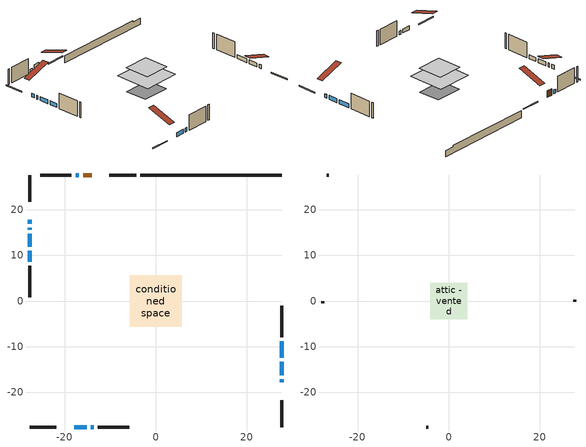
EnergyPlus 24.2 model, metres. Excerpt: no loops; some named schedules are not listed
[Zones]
conditioned space
 floor adiabatic (AdiabaticFloorConstruction): -5.68,-5.68 -5.68,5.68 5.68,5.68 5.68,-5.68 z3.21
 floor foundation (Slab1 construction): -4.35,-3.42 -4.35,3.42 4.35,3.42 4.35,-3.42 z-1.52
 wall outside (RimJoist1 construction): -4.33,27.69 -10.19,27.69 / -27.69,-27.69 -21.82,-27.69 / -27.69,27.69 -27.69,21.82 / 27.69,-27.69 27.69,-21.82 z0.77:1.07
 wall outside (AdiabaticWallConstruction 1): -14.11,27.69 -15.96,27.69 z0.77:2.8
 wall outside (AdiabaticWallConstruction): 27.69,-17.91 27.69,-17.22 / -27.69,17.91 -27.69,16.99 / -16.89,27.69 -17.61,27.69 / -27.69,16.07 -27.69,15.7 / 27.69,-16.3 27.69,-13.4 / 27.69,-12.47 27.69,-8.88 / -17.91,-27.69 -15.18,-27.69 / -27.69,14.77 -27.69,11.95 / -27.69,11.02 -27.69,8.62 / -14.26,-27.69 -13.63,-27.69 z0.77:1.99
 wall outside (Wall1 construction): -18.54,27.69 -25.4,27.69 / -12.7,-27.69 -5.85,-27.69 / -27.69,7.69 -27.69,0.84 / 27.69,-7.95 27.69,-1.09 z0.77:5.65
 wall foundation (FoundationWall1 construction): -3.4,27.69,-1.52 -3.4,27.69,0.77 24.58,27.69,0.77 24.58,27.69,0.35 27.69,27.69,0.35 27.69,27.69,-1.52
 window (WindowConstruction 7): 27.69,-17.91 27.69,-17.23 z0.77:1.99
 window (WindowConstruction 6): -27.69,17.91 -27.69,16.99 z0.77:1.99
 window (WindowConstruction 8): -16.89,27.69 -17.61,27.69 z0.77:1.99
 window (WindowConstruction 9): -27.69,16.06 -27.69,15.7 z0.77:1.99
 window (WindowConstruction): 27.69,-16.3 27.69,-13.4 z0.77:1.99
 window (WindowConstruction 1): 27.69,-12.47 27.69,-8.88 z0.77:1.99
 window (WindowConstruction 2): -17.91,-27.69 -15.18,-27.69 z0.77:1.99
 window (WindowConstruction 3): -27.69,14.77 -27.69,11.95 z0.77:1.99
 window (WindowConstruction 4): -27.69,11.02 -27.69,8.62 z0.77:1.99
 window (WindowConstruction 5): -14.25,-27.69 -13.63,-27.69 z0.77:1.99
 door (Door): -14.11,27.69 -15.96,27.69 z0.77:2.8
 ceiling adiabatic (AdiabaticFloorConstruction): 5.68,-5.68 5.68,5.68 -5.68,5.68 -5.68,-5.68 z3.21
attic - vented
 floor to conditioned space (Floor1 construction Reversed): -4.01,-4.01 -4.01,4.01 4.01,4.01 4.01,-4.01 z5.65
 wall outside (Wall3 construction): -26.32,27.69 -26.76,27.69 / -4.92,-27.69 -4.48,-27.69 / -27.69,-0.09 -27.69,-0.53 / 27.69,-0.17 27.69,0.27 z0.77:5.65
 roof outside (Roof1 construction): -13.18,27.69,5.65 -13.18,19.88,8.25 -11.12,19.88,8.25 -11.12,27.69,5.65; -18.84,-27.69,5.65 -18.84,-19.88,8.25 -20.9,-19.88,8.25 -20.9,-27.69,5.65; -27.69,18.84,5.65 -19.88,18.84,8.25 -19.88,20.9,8.25 -27.69,20.9,5.65; 27.69,-18.84,5.65 19.88,-18.84,8.25 19.88,-20.9,8.25 27.69,-20.9,5.65
[Building]
Building 1: Terrain=Suburbs
[Site:Location]
Halifax Intl AP_NS: Latitude {deg}=44.88; Longitude {deg}=-63.51; Time Zone {hr}=-4; Elevation {m}=145; Keep Site Location Information=Yes
[Site:GroundTemperature:Shallow]
3.15511, 1.33576, 1.19006, 2.05344, 5.51939, 8.9692, 11.96, 13.8546, 14.0156, 12.4746, 9.56009, 6.2161
[Site:WaterMainsTemperature]
Calculation Method=Schedule; Temperature Schedule=mains temperature schedule
[Material] Roughness=Rough; Thermal Absorptance=0.9
Name | Thickness {m} | Conductivity {W/m-K} | Density {kg/m3} | Specific Heat {J/kg-K} | Solar Absorptance | Visible Absorptance
asphalt or fiberglass shingles | 0.00635 | 0.162714 | 1121.4 | 1465.45 | 0.4 | 0.4
ceiling loosefill ins | 0.0846667 | 0.0480833 | 16.02 | 1046.75 | 0.7 | 0.7
ceiling stud and cavity | 0.1397 | 0.0872796 | 65.682 | 1177.47 | 0.7 | 0.7
concrete 4.0 in. | 0.1016 | 1.803125 | 2242.8 | 837.4 | 0.7 | 0.7
concrete 8.0 in. | 0.2032 | 1.803125 | 2242.8 | 837.4 | 0.7 | 0.7
door material | 0.04445 | 0.053851 | 512.64 | 1214.23 | 0.7 | 0.7
exterior vertical ins | 0.046611 | 0.029427 | 32.04 | 1214.23 | 0.7 | 0.7
floor covering | 0.0127 | 0.0433444 | 54.468 | 1339.84 | 0.6 | 0.6
floor rigid ins; wall rigid ins | 0.512978 | 0.029427 | 32.04 | 1214.23 | 0.7 | 0.7
floor stud and cavity | 0.1397 | 1.75129 | 37.0049 | 1207.88 | 0.7 | 0.7
furniture material conditioned space 1 | 0.1524 | 0.115458 | 640.8 | 1214.23 | 0.6 | 0.6
gypsum board | 0.0127 | 0.160291 | 801 | 837.4 | 0.6 | 0.6
gypsum board 1 | 0.0127 | 0.160291 | 801 | 837.4 | 0.7 | 0.7
osb sheathing 0.5 in. | 0.0127 | 0.115458 | 512.64 | 1214.23 | 0.7 | 0.7
osb sheathing 0.75 in. | 0.01905 | 0.115458 | 512.64 | 1214.23 | 0.7 | 0.7
rim joist stud and cavity | 0.0508 | 0.177588 | 50.32683 | 1063.81 | 0.6 | 0.6
slab rigid ins | 5.28523e-05 | 0.029427 | 32.04 | 1214.23 | 0.7 | 0.7
wall stud and cavity | 0.1397 | 0.0903627 | 139.0536 | 1170.24 | 0.7 | 0.7
wall stud and cavity 1 | 0.0889 | 6.9971 | 50.32683 | 1063.81 | 0.6 | 0.6
wall stud and cavity 2 | 0.0889 | 0.380278 | 52.3479 | 1209.89 | 0.7 | 0.7
wall stud and cavity 3 | 0.0889 | 0.391764 | 83.0341 | 1211.67 | 0.7 | 0.7
wood siding | 0.0254 | 0.102417 | 544.68 | 1172.36 | 0.4 | 0.4
wood siding 1 | 0.00254 | 0.102417 | 544.68 | 1172.36 | 0.4 | 0.4
wood siding 2; wood siding 3; wood siding 4 | 0.0254 | 0.102417 | 544.68 | 1172.36 | 0.7 | 0.7
[WindowMaterial:SimpleGlazingSystem]
Name | U-Factor {W/m2-K} | Solar Heat Gain Coefficient
WindowMaterial | 2.89748 | 0.65
WindowMaterial 1 | 2.92644 | 0.62
WindowMaterial 2 | 2.98322 | 0.59
WindowMaterial 3 | 2.22748 | 0.51
WindowMaterial 4 | 2.245649 | 0.5
WindowMaterial 5 | 2.36659 | 0.46
WindowMaterial 6 | 2.282556 | 0.49
WindowMaterial 7 | 3.1547 | 0.45
WindowMaterial 8 | 3.04852 | 0.43
[Construction]
AdiabaticFloorConstruction: floor stud and cavity, floor rigid ins, osb sheathing 0.75 in., floor covering
AdiabaticWallConstruction: wood siding 3, wall rigid ins, wall stud and cavity 2, gypsum board
AdiabaticWallConstruction 1: wood siding 4, wall rigid ins, wall stud and cavity 2, gypsum board
Door: door material
Floor1 construction Reversed: gypsum board, ceiling stud and cavity, ceiling loosefill ins
FoundationWall1 construction: concrete 8.0 in., gypsum board 1
furniture construction conditioned space 1: furniture material conditioned space 1
PartitionWallConstruction: gypsum board, wall stud and cavity 3, gypsum board
RimJoist1 construction: wood siding 2, rim joist stud and cavity
Roof1 construction: asphalt or fiberglass shingles
Slab1 construction: slab rigid ins, concrete 4.0 in.
Wall1 construction: wood siding, osb sheathing 0.5 in., wall stud and cavity, gypsum board
Wall3 construction: wood siding 1, wall stud and cavity 1
WindowConstruction: WindowMaterial
WindowConstruction 1: WindowMaterial 1
WindowConstruction 2: WindowMaterial 2
WindowConstruction 3: WindowMaterial 3
WindowConstruction 4: WindowMaterial 4
WindowConstruction 5: WindowMaterial 5
WindowConstruction 6: WindowMaterial 6
WindowConstruction 7: WindowMaterial 7
WindowConstruction 8; WindowConstruction 9: WindowMaterial 8
[Zone] Multiplier=1; Part of Total Floor Area=Yes
Name | Volume {m3}
attic - vented | 27.2255
conditioned space | 489.5
[Space]
Name | Zone | Volume {m3}
attic - vented 1 | attic - vented | 27.2255
conditioned space 1 | conditioned space | 489.5
[ZoneInfiltration:EffectiveLeakageArea]
infil attic - vented 1: Zone or Space=attic - vented 1; Schedule=Always On Discrete; Effective Air Leakage Area {cm2}=2306.15; Stack Coefficient=0.000520274; Wind Coefficient=1.54112e-05
[ZoneMixing]
whole house fan mix: Zone or Space=attic - vented; Schedule=Always On Continuous; Design Flow Rate Calculation Method=Flow/Zone; Design Flow Rate {m3/s}=0; Source Zone or Space=conditioned space
[SurfaceProperty:ExposedFoundationPerimeter]
Slab1: Exposed Perimeter Calculation Method=TotalExposedPerimeter; Total Exposed Perimeter {m}=31.09
[InternalMass] Zone or ZoneList=conditioned space; Space or SpaceList=conditioned space 1
Name | Construction | Surface Area {m2}
furniture mass conditioned space 1 | furniture construction conditioned space 1 | 75.36
partition wall mass | PartitionWallConstruction | 188.4
[Lights]
interior lighting: Zone or ZoneList or Space or SpaceList=conditioned space 1; Schedule=interior lighting schedule; Design Level Calculation Method=LightingLevel; Lighting Level {W}=343.2; Return Air Fraction=0; Fraction Radiant=0.6; Fraction Visible=0.2; Fraction Replaceable=1
[People]
occupants: Zone or ZoneList or Space or SpaceList=conditioned space 1; Number of People Schedule=occupants schedule; Number of People Calculation Method=People; Number of People=3; Fraction Radiant=0.314171; Sensible Heat Fraction=0.56303; Activity Level Schedule=occupants activity schedule; Carbon Dioxide Generation Rate {m3/s-W}=0; Enable ASHRAE 55 Comfort Warnings=No; Mean Radiant Temperature Calculation Type=EnclosureAveraged
[ElectricEquipment] Zone or ZoneList or Space or SpaceList=conditioned space 1; Design Level Calculation Method=EquipmentLevel
Name | Schedule | Design Level {W} | Fraction Latent | Fraction Radiant | Fraction Lost
clothes dryer | clothes dryer schedule | 140.772 | 0.015 | 0.081 | 0.85
clothes washer | clothes washer schedule | 32.1985 | 0.03 | 0.162 | 0.7
cooking range | cooking range schedule | 215.147 | 0.08 | 0.432 | 0.2
dishwasher | dishwasher schedule | 66.8632 | 0.3 | 0.18 | 0.4
fridge | fridge schedule | 72.9452 | 0 | 0.6 | 0
mech vent bath fan 0 | mech vent bath fan 0 schedule | 50.2 | 0 | 0 | 1
mech vent bath fan 1 | mech vent bath fan 1 schedule | 50.2 | 0 | 0 | 1
mech vent house fan | mech vent house fan schedule | 0 | 0 | 0 | 1
mech vent house fan cfis | mech vent house fan cfis schedule | 0 | 0 | 0 | 0
mech vent range fan 0 | mech vent range fan 0 schedule | 57 | 0 | 0 | 1
misc plug loads | misc plug loads schedule | 494.7 | 0.045 | 0.513 | 0.1
whole house fan | Always On Discrete | 0 | 0 | 0 | 1
[OtherEquipment] Zone or ZoneList or Space or SpaceList=conditioned space 1; Design Level Calculation Method=EquipmentLevel
Name | Fuel Type | Schedule | Design Level {W} | Fraction Latent | Fraction Radiant | Fraction Lost
clothes dryer 1 | Electricity | clothes dryer schedule | 0 | 0.015 | 0.081 | 0.85
cooking range 1 | Electricity | cooking range schedule | 0 | 0.08 | 0.432 | 0.2
general water use latent | None | general water use schedule | 62.594 | 1 | 0 | 0
general water use sensible | None | general water use schedule | -61.6891 | 0 | 0.6 | 0
mech vent house fan latent load | None | Always On Discrete | 0 | 1 | 0 | 0
mech vent house fan sensible load | None | Always On Discrete | 0 | 0 | 0 | 0
water heater energy adjustment1 | Electricity | Always On Discrete | 0.01 | 0 | 0 | 1
[ZoneInfiltration:DesignFlowRate] Zone or ZoneList or Space or SpaceList=conditioned space 1; Schedule=Always On Discrete; Design Flow Rate Calculation Method=Flow/Zone; Design Flow Rate {m3/s}=0
infil flow; natural vent flow; whole house fan flow
[AvailabilityManager:Scheduled]
furnace airloop Availability Manager: Schedule=Always On Discrete
[Foundation:Kiva]
Foundation Kiva 1: Initial Indoor Air Temperature {C}=18; Wall Height Above Grade {m}=0.769986; Wall Depth Below Slab {m}=0.2032; Custom Block Material Name 1=exterior vertical ins; Custom Block Depth 1 {m}=2.28999; Custom Block X Position 1 {m}=0.2159; Custom Block Z Position 1 {m}=0
[Foundation:Kiva:Settings]
Soil Conductivity {W/m-K}=0.849921; Soil Density {kg/m3}=1842.3; Soil Specific Heat {J/kg-K}=418.7; Ground Solar Absorptivity=0.9; Ground Thermal Absorptivity=0.9; Ground Surface Roughness {m}=0.03; Far-Field Width {m}=40; Deep-Ground Boundary Condition=ZeroFlux; Deep-Ground Depth {m}=40; Minimum Cell Dimension {m}=0.2; Maximum Cell Growth Coefficient=3; Simulation Timestep=Timestep
[Exterior:Lights]
exterior lighting: Schedule=exterior lighting schedule; Design Level {W}=75.6
[EnergyManagementSystem:GlobalVariable]
furnace_airloop_Fan_RTF
infil_program_Qfan
infil_program_Qinf
natural_vent_program_Qnv
natural_vent_program_Qwhf
[EnergyManagementSystem:Sensor]
Name | Output:Variable or Output:Meter Index Key | Output:Variable or Output:Meter
airflow_gain | infil flow | Infiltration Sensible Heat Gain Energy
airflow_gain_1 | natural vent flow | Infiltration Sensible Heat Gain Energy
airflow_gain_2 | whole house fan flow | Infiltration Sensible Heat Gain Energy
airflow_loss | infil flow | Infiltration Sensible Heat Loss Energy
airflow_loss_1 | natural vent flow | Infiltration Sensible Heat Loss Energy
airflow_loss_2 | whole house fan flow | Infiltration Sensible Heat Loss Energy
clg_load_cond |  | Cooling:EnergyTransfer:Zone:CONDITIONED SPACE
clg_sp_s; clg_sp_s_1 | cooling setpoint | Schedule Value
clothes_dryer_exhaust_0_sch_s | clothes dryer exhaust 0 schedule | Schedule Value
cool_season | cooling season schedule | Schedule Value
htg_load_cond |  | Heating:EnergyTransfer:Zone:CONDITIONED SPACE
htg_sp_s; htg_sp_s_1 | heating setpoint | Schedule Value
ig_ee_conv | clothes dryer | Electric Equipment Convective Heating Energy
ig_ee_conv_2 | cooking range | Electric Equipment Convective Heating Energy
ig_ee_conv_4 | fridge | Electric Equipment Convective Heating Energy
ig_ee_conv_5 | misc plug loads | Electric Equipment Convective Heating Energy
ig_ee_conv_6 | whole house fan | Electric Equipment Convective Heating Energy
ig_ee_rad | clothes dryer | Electric Equipment Radiant Heating Energy
ig_ee_rad_2 | cooking range | Electric Equipment Radiant Heating Energy
ig_ee_rad_4 | fridge | Electric Equipment Radiant Heating Energy
ig_ee_rad_5 | misc plug loads | Electric Equipment Radiant Heating Energy
ig_ee_rad_6 | whole house fan | Electric Equipment Radiant Heating Energy
ig_lgt_conv | interior lighting | Lights Convective Heating Energy
ig_lgt_rad | interior lighting | Lights Radiant Heating Energy
ig_lgt_vis | interior lighting | Lights Visible Radiation Heating Energy
ig_oe_conv | clothes dryer 1 | Other Equipment Convective Heating Energy
ig_oe_conv_1 | cooking range 1 | Other Equipment Convective Heating Energy
ig_oe_conv_2 | general water use latent | Other Equipment Convective Heating Energy
ig_oe_conv_3 | general water use sensible | Other Equipment Convective Heating Energy
ig_oe_conv_4 | water heater energy adjustment1 | Other Equipment Convective Heating Energy
ig_oe_rad | clothes dryer 1 | Other Equipment Radiant Heating Energy
ig_oe_rad_1 | cooking range 1 | Other Equipment Radiant Heating Energy
ig_oe_rad_2 | general water use latent | Other Equipment Radiant Heating Energy
ig_oe_rad_3 | general water use sensible | Other Equipment Radiant Heating Energy
ig_oe_rad_4 | water heater energy adjustment1 | Other Equipment Radiant Heating Energy
ig_ppl_conv | occupants | People Convective Heating Energy
ig_ppl_rad | occupants | People Radiant Heating Energy
im_conv | furniture mass conditioned space 1 | Surface Inside Face Convection Heat Gain Energy
im_conv_1 | partition wall mass | Surface Inside Face Convection Heat Gain Energy
im_ig | furniture mass conditioned space 1 | Surface Inside Face Internal Gains Radiation Heat Gain Energy
im_ig_1 | partition wall mass | Surface Inside Face Internal Gains Radiation Heat Gain Energy
im_lgt | furniture mass conditioned space 1 | Surface Inside Face Lights Radiation Heat Gain Energy
im_lgt_1 | partition wall mass | Surface Inside Face Lights Radiation Heat Gain Energy
im_sol | furniture mass conditioned space 1 | Surface Inside Face Solar Radiation Heat Gain Energy
im_sol_1 | partition wall mass | Surface Inside Face Solar Radiation Heat Gain Energy
im_surf | furniture mass conditioned space 1 | Surface Inside Face Net Surface Thermal Radiation Heat Gain Energy
im_surf_1 | partition wall mass | Surface Inside Face Net Surface Thermal Radiation Heat Gain Energy
mech_vent_bath_fan_0_sch_s | mech vent bath fan 0 schedule | Schedule Value
mech_vent_bath_fan_1_sch_s | mech vent bath fan 1 schedule | Schedule Value
mech_vent_range_fan_0_sch_s | mech vent range fan 0 schedule | Schedule Value
mv_conv | mech vent bath fan 0 | Electric Equipment Convective Heating Energy
mv_conv_1 | mech vent bath fan 1 | Electric Equipment Convective Heating Energy
mv_conv_2 | mech vent house fan | Electric Equipment Convective Heating Energy
mv_conv_3 | mech vent house fan cfis | Electric Equipment Convective Heating Energy
mv_conv_4 | mech vent range fan 0 | Electric Equipment Convective Heating Energy
mv_conv_5 | mech vent house fan latent load | Other Equipment Convective Heating Energy
mv_conv_6 | mech vent house fan sensible load | Other Equipment Convective Heating Energy
mv_rad | mech vent bath fan 0 | Electric Equipment Radiant Heating Energy
mv_rad_1 | mech vent bath fan 1 | Electric Equipment Radiant Heating Energy
mv_rad_2 | mech vent house fan | Electric Equipment Radiant Heating Energy
mv_rad_3 | mech vent house fan cfis | Electric Equipment Radiant Heating Energy
mv_rad_4 | mech vent range fan 0 | Electric Equipment Radiant Heating Energy
mv_rad_5 | mech vent house fan latent load | Other Equipment Radiant Heating Energy
mv_rad_6 | mech vent house fan sensible load | Other Equipment Radiant Heating Energy
natural_vent_s | natural vent schedule | Schedule Value
out_pb_s |  | Site Outdoor Air Barometric Pressure
out_wt_s |  | Site Outdoor Air Humidity Ratio
site_vw_s |  | Site Wind Speed
ss_back_out | Window1 | Surface Window Shortwave from Zone Back Out Window Heat Transfer Rate
ss_back_out_1 | Window12 | Surface Window Shortwave from Zone Back Out Window Heat Transfer Rate
ss_back_out_2 | Window13 | Surface Window Shortwave from Zone Back Out Window Heat Transfer Rate
ss_back_out_3 | Window15 | Surface Window Shortwave from Zone Back Out Window Heat Transfer Rate
ss_back_out_4 | Window3 | Surface Window Shortwave from Zone Back Out Window Heat Transfer Rate
ss_back_out_5 | Window4 | Surface Window Shortwave from Zone Back Out Window Heat Transfer Rate
ss_back_out_6 | Window6 | Surface Window Shortwave from Zone Back Out Window Heat Transfer Rate
ss_back_out_7 | Window7 | Surface Window Shortwave from Zone Back Out Window Heat Transfer Rate
ss_back_out_8 | Window8 | Surface Window Shortwave from Zone Back Out Window Heat Transfer Rate
ss_back_out_9 | Window9 | Surface Window Shortwave from Zone Back Out Window Heat Transfer Rate
ss_conv | Door1 | Surface Inside Face Convection Heat Gain Energy
ss_conv_1 | Window1 | Surface Inside Face Convection Heat Gain Energy
ss_conv_10 | Window9 | Surface Inside Face Convection Heat Gain Energy
ss_conv_2 | Window12 | Surface Inside Face Convection Heat Gain Energy
ss_conv_3 | Window13 | Surface Inside Face Convection Heat Gain Energy
ss_conv_4 | Window15 | Surface Inside Face Convection Heat Gain Energy
ss_conv_5 | Window3 | Surface Inside Face Convection Heat Gain Energy
ss_conv_6 | Window4 | Surface Inside Face Convection Heat Gain Energy
ss_conv_7 | Window6 | Surface Inside Face Convection Heat Gain Energy
ss_conv_8 | Window7 | Surface Inside Face Convection Heat Gain Energy
ss_conv_9 | Window8 | Surface Inside Face Convection Heat Gain Energy
ss_ig | Door1 | Surface Inside Face Internal Gains Radiation Heat Gain Energy
ss_ig_1 | Window1 | Surface Inside Face Internal Gains Radiation Heat Gain Energy
ss_ig_10 | Window9 | Surface Inside Face Internal Gains Radiation Heat Gain Energy
ss_ig_2 | Window12 | Surface Inside Face Internal Gains Radiation Heat Gain Energy
ss_ig_3 | Window13 | Surface Inside Face Internal Gains Radiation Heat Gain Energy
ss_ig_4 | Window15 | Surface Inside Face Internal Gains Radiation Heat Gain Energy
ss_ig_5 | Window3 | Surface Inside Face Internal Gains Radiation Heat Gain Energy
ss_ig_6 | Window4 | Surface Inside Face Internal Gains Radiation Heat Gain Energy
ss_ig_7 | Window6 | Surface Inside Face Internal Gains Radiation Heat Gain Energy
ss_ig_8 | Window7 | Surface Inside Face Internal Gains Radiation Heat Gain Energy
ss_ig_9 | Window8 | Surface Inside Face Internal Gains Radiation Heat Gain Energy
ss_lgt | Door1 | Surface Inside Face Lights Radiation Heat Gain Energy
ss_sol | Door1 | Surface Inside Face Solar Radiation Heat Gain Energy
ss_surf | Door1 | Surface Inside Face Net Surface Thermal Radiation Heat Gain Energy
ss_surf_1 | Window1 | Surface Inside Face Net Surface Thermal Radiation Heat Gain Energy
ss_surf_10 | Window9 | Surface Inside Face Net Surface Thermal Radiation Heat Gain Energy
ss_surf_2 | Window12 | Surface Inside Face Net Surface Thermal Radiation Heat Gain Energy
ss_surf_3 | Window13 | Surface Inside Face Net Surface Thermal Radiation Heat Gain Energy
ss_surf_4 | Window15 | Surface Inside Face Net Surface Thermal Radiation Heat Gain Energy
ss_surf_5 | Window3 | Surface Inside Face Net Surface Thermal Radiation Heat Gain Energy
ss_surf_6 | Window4 | Surface Inside Face Net Surface Thermal Radiation Heat Gain Energy
ss_surf_7 | Window6 | Surface Inside Face Net Surface Thermal Radiation Heat Gain Energy
ss_surf_8 | Window7 | Surface Inside Face Net Surface Thermal Radiation Heat Gain Energy
ss_surf_9 | Window8 | Surface Inside Face Net Surface Thermal Radiation Heat Gain Energy
ss_trans_in | Window1 | Surface Window Transmitted Solar Radiation Rate
ss_trans_in_1 | Window12 | Surface Window Transmitted Solar Radiation Rate
ss_trans_in_2 | Window13 | Surface Window Transmitted Solar Radiation Rate
ss_trans_in_3 | Window15 | Surface Window Transmitted Solar Radiation Rate
ss_trans_in_4 | Window3 | Surface Window Transmitted Solar Radiation Rate
ss_trans_in_5 | Window4 | Surface Window Transmitted Solar Radiation Rate
ss_trans_in_6 | Window6 | Surface Window Transmitted Solar Radiation Rate
ss_trans_in_7 | Window7 | Surface Window Transmitted Solar Radiation Rate
ss_trans_in_8 | Window8 | Surface Window Transmitted Solar Radiation Rate
ss_trans_in_9 | Window9 | Surface Window Transmitted Solar Radiation Rate
ss_trans_out | Window1 | Surface Inside Face Initial Transmitted Diffuse Transmitted Out Window Solar Radiation Rate
ss_trans_out_1 | Window12 | Surface Inside Face Initial Transmitted Diffuse Transmitted Out Window Solar Radiation Rate
ss_trans_out_2 | Window13 | Surface Inside Face Initial Transmitted Diffuse Transmitted Out Window Solar Radiation Rate
ss_trans_out_3 | Window15 | Surface Inside Face Initial Transmitted Diffuse Transmitted Out Window Solar Radiation Rate
ss_trans_out_4 | Window3 | Surface Inside Face Initial Transmitted Diffuse Transmitted Out Window Solar Radiation Rate
ss_trans_out_5 | Window4 | Surface Inside Face Initial Transmitted Diffuse Transmitted Out Window Solar Radiation Rate
ss_trans_out_6 | Window6 | Surface Inside Face Initial Transmitted Diffuse Transmitted Out Window Solar Radiation Rate
ss_trans_out_7 | Window7 | Surface Inside Face Initial Transmitted Diffuse Transmitted Out Window Solar Radiation Rate
ss_trans_out_8 | Window8 | Surface Inside Face Initial Transmitted Diffuse Transmitted Out Window Solar Radiation Rate
ss_trans_out_9 | Window9 | Surface Inside Face Initial Transmitted Diffuse Transmitted Out Window Solar Radiation Rate
s_conv | Floor1 | Surface Inside Face Convection Heat Gain Energy
s_conv_1 | FoundationWall1 | Surface Inside Face Convection Heat Gain Energy
s_conv_10 | Wall1:180 | Surface Inside Face Convection Heat Gain Energy
s_conv_11 | Wall1:270 | Surface Inside Face Convection Heat Gain Energy
s_conv_12 | Wall1:90 | Surface Inside Face Convection Heat Gain Energy
s_conv_2 | inferred conditioned ceiling | Surface Inside Face Convection Heat Gain Energy
s_conv_3 | inferred conditioned floor | Surface Inside Face Convection Heat Gain Energy
s_conv_4 | RimJoist1:0 | Surface Inside Face Convection Heat Gain Energy
s_conv_5 | RimJoist1:180 | Surface Inside Face Convection Heat Gain Energy
s_conv_6 | RimJoist1:270 | Surface Inside Face Convection Heat Gain Energy
s_conv_7 | RimJoist1:90 | Surface Inside Face Convection Heat Gain Energy
s_conv_8 | Slab1 | Surface Inside Face Convection Heat Gain Energy
s_conv_9 | Wall1:0 | Surface Inside Face Convection Heat Gain Energy
s_ig | Floor1 | Surface Inside Face Internal Gains Radiation Heat Gain Energy
s_ig_1 | FoundationWall1 | Surface Inside Face Internal Gains Radiation Heat Gain Energy
s_ig_10 | Wall1:180 | Surface Inside Face Internal Gains Radiation Heat Gain Energy
s_ig_11 | Wall1:270 | Surface Inside Face Internal Gains Radiation Heat Gain Energy
s_ig_12 | Wall1:90 | Surface Inside Face Internal Gains Radiation Heat Gain Energy
s_ig_2 | inferred conditioned ceiling | Surface Inside Face Internal Gains Radiation Heat Gain Energy
s_ig_3 | inferred conditioned floor | Surface Inside Face Internal Gains Radiation Heat Gain Energy
s_ig_4 | RimJoist1:0 | Surface Inside Face Internal Gains Radiation Heat Gain Energy
s_ig_5 | RimJoist1:180 | Surface Inside Face Internal Gains Radiation Heat Gain Energy
s_ig_6 | RimJoist1:270 | Surface Inside Face Internal Gains Radiation Heat Gain Energy
s_ig_7 | RimJoist1:90 | Surface Inside Face Internal Gains Radiation Heat Gain Energy
s_ig_8 | Slab1 | Surface Inside Face Internal Gains Radiation Heat Gain Energy
s_ig_9 | Wall1:0 | Surface Inside Face Internal Gains Radiation Heat Gain Energy
s_lgt | Floor1 | Surface Inside Face Lights Radiation Heat Gain Energy
s_lgt_1 | FoundationWall1 | Surface Inside Face Lights Radiation Heat Gain Energy
s_lgt_10 | Wall1:180 | Surface Inside Face Lights Radiation Heat Gain Energy
s_lgt_11 | Wall1:270 | Surface Inside Face Lights Radiation Heat Gain Energy
s_lgt_12 | Wall1:90 | Surface Inside Face Lights Radiation Heat Gain Energy
s_lgt_2 | inferred conditioned ceiling | Surface Inside Face Lights Radiation Heat Gain Energy
s_lgt_3 | inferred conditioned floor | Surface Inside Face Lights Radiation Heat Gain Energy
s_lgt_4 | RimJoist1:0 | Surface Inside Face Lights Radiation Heat Gain Energy
s_lgt_5 | RimJoist1:180 | Surface Inside Face Lights Radiation Heat Gain Energy
s_lgt_6 | RimJoist1:270 | Surface Inside Face Lights Radiation Heat Gain Energy
s_lgt_7 | RimJoist1:90 | Surface Inside Face Lights Radiation Heat Gain Energy
s_lgt_8 | Slab1 | Surface Inside Face Lights Radiation Heat Gain Energy
s_lgt_9 | Wall1:0 | Surface Inside Face Lights Radiation Heat Gain Energy
s_sol | Floor1 | Surface Inside Face Solar Radiation Heat Gain Energy
s_sol_1 | FoundationWall1 | Surface Inside Face Solar Radiation Heat Gain Energy
s_sol_10 | Wall1:180 | Surface Inside Face Solar Radiation Heat Gain Energy
s_sol_11 | Wall1:270 | Surface Inside Face Solar Radiation Heat Gain Energy
s_sol_12 | Wall1:90 | Surface Inside Face Solar Radiation Heat Gain Energy
s_sol_2 | inferred conditioned ceiling | Surface Inside Face Solar Radiation Heat Gain Energy
s_sol_3 | inferred conditioned floor | Surface Inside Face Solar Radiation Heat Gain Energy
s_sol_4 | RimJoist1:0 | Surface Inside Face Solar Radiation Heat Gain Energy
s_sol_5 | RimJoist1:180 | Surface Inside Face Solar Radiation Heat Gain Energy
